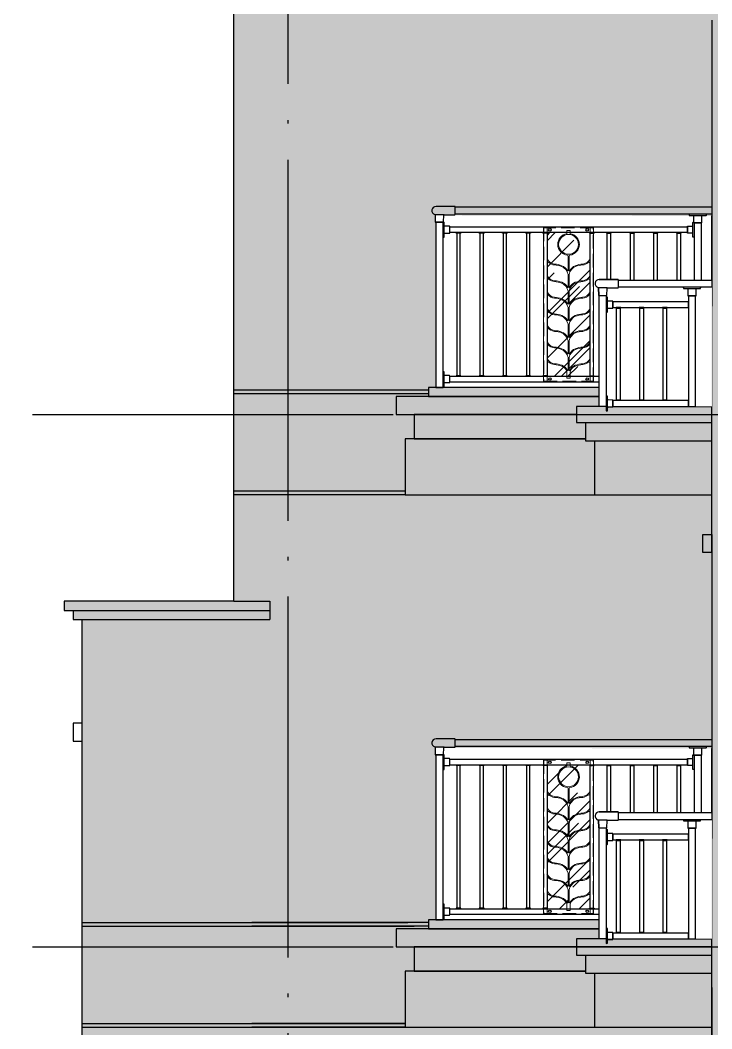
# Model space of a CAD drawing. Extents: x -12446 to 284554, y -295110 to 165007.
# Drawn here: x 126565 to 130399, y -258808 to -253219 of the extents above; entities that cross this region are included whole.
import ezdxf

# ---------------------------------------------------------------- set-up
doc = ezdxf.new("R2010")
doc.units = 0
doc.header["$LTSCALE"] = 1000
doc.linetypes.add('AX-14-E$0$DASH', pattern=[0.35, 0.25, -0.1])
doc.linetypes.add('AX-14-E$0$DOTE', pattern=[2.42, 2, -0.2, 0.02, -0.2])
doc.layers.get('0').update_dxf_attribs({"linetype": 'CONTINUOUS'})
doc.layers.get('Defpoints').update_dxf_attribs({"linetype": 'CONTINUOUS'})
for name, color, linetype in [('A-Anno-Note', 241, 'CONTINUOUS'), ('AX-14-comp-tc$0$AX-T-LMCZ-Z$1$AX-13-E01-E03$0$家具与填充', 251, 'CONTINUOUS'), ('AX-14-comp-tc$0$灰褐色真石漆', 15, 'CONTINUOUS'), ('AX-14-E$0$A-Detl-Patt', 8, 'CONTINUOUS'), ('AX-14-E$0$A-Detl-Thin', 131, 'CONTINUOUS'), ('AX-14-E$0$A-elev-FIXT', 9, 'CONTINUOUS'), ('AX-14-E$0$A-elev-HRAL', 61, 'CONTINUOUS'), ('AX-14-E$0$A-elev-XFINE', 8, 'CONTINUOUS'), ('AX-14-E$0$PUB_HATCH', 8, 'CONTINUOUS'), ('AX-14-E$0$栏杆型材', 82, 'CONTINUOUS'), ('AX-14-E$0$阳台栏杆扶手', 82, 'CONTINUOUS')]:
    doc.layers.add(name, color=color, linetype=linetype)
doc.layers.add('AX-14-E$0$A-Grid', color=222, linetype='AX-14-E$0$DOTE', plot=False)
doc.layers.add('AX-14-E$0$A-Wall-stru', color=4, linetype='CONTINUOUS', lineweight=30)
doc.layers.add('AX-14-E$0$花形线', color=241, linetype='CONTINUOUS', lineweight=15)

# ---------------------------------------------------------------- blocks, each defined once
blk = doc.blocks.new('AX-14-E$0$4080转角立图')
at = {"layer": 'AX-14-E$0$A-elev-FIXT', "linetype": 'Continuous'}
blk.add_line((25.6, 42), (-24.3, 42), dxfattribs=at)
blk.add_lwpolyline([(-25.3, 43, -0.327139), (-24.2, 41.5), (-23.5, 0), (23.5, 0), (24.2, 40.5, -0.409111), (25.7, 42), (85.3, 42, 0.414214), (86.8, 43.5), (86.8, 86.5, 0.414214), (85.3, 88), (-18.8, 88, 0.865157)], format="xyb", close=True, dxfattribs=at)
blk = doc.blocks.new('AX-14-E$0$32固定座立面')
at = {"layer": 'AX-14-E$0$栏杆型材', "color": 6, "linetype": 'Continuous'}
blk.add_line((-7, -22.5), (-7, 22.5), dxfattribs=at)
blk.add_lwpolyline([(-7, -22.5, 0.41166), (-10, -19.5), (-36, -19.3, -0.41166), (-37, -18.3), (-37, 18.3, -0.41166), (-36, 19.3), (-10, 19.5, 0.41166), (-7, 22.5), (-7, 39, -0.41166), (-5, 41), (0, 41.1), (0, -41.1), (-5, -41, -0.41166), (-7, -39)], format="xyb", close=True, dxfattribs=at)
blk = doc.blocks.new('AX-14-E$0$40固定座立图')
at = {"layer": 'AX-14-E$0$A-elev-HRAL', "color": 6, "linetype": 'Continuous'}
blk.add_line((-26.5, -7), (26.5, -7), dxfattribs=at)
blk.add_lwpolyline([(48, -5), (48.1, 0), (-48.1, 0), (-48, -5, 0.41166), (-46, -7), (-26.5, -7, -0.41166), (-23.5, -10), (-23.2, -46, 0.41166), (-22.2, -47), (22.2, -47, 0.41166), (23.2, -46), (23.5, -10, -0.41166), (26.5, -7), (46, -7, 0.41166)], format="xyb", close=True, dxfattribs=at)
blk = doc.blocks.new('*U292')
at = {"layer": 'AX-14-E$0$A-elev-HRAL', "ltscale": 10}
for points in [[(12.5, 258, -0.414214), (13, 257.5), (13, 255.5, -0.414214), (12.5, 255), (-12.5, 255, -0.414214), (-13, 255.5), (-13, 257.5, -0.414214), (-12.5, 258)], [(12.5, -258, 0.414214), (13, -257.5), (13, -255.5, 0.414214), (12.5, -255), (-12.5, -255, 0.414214), (-13, -255.5), (-13, -257.5, 0.414214), (-12.5, -258)]]:
    blk.add_lwpolyline(points, format="xyb", close=True, dxfattribs=at)
blk.add_lwpolyline([(-9.5, -255), (9.5, -255), (9.5, 255), (-9.5, 255)], close=True, dxfattribs=at)
blk = doc.blocks.new('AX-14-E$0$A$C44E360B9')
blk.add_wipeout([(21.5, 25.1), (646.6, 25.1), (646.6, 725.1), (21.5, 725.1)]).dxf.layer = 'AX-14-E$0$A-Detl-Thin'
at = {"layer": 'AX-14-E$0$栏杆型材'}
for points in [[(21.5, 640.1), (61.5, 640.1), (61.5, 25.1), (21.5, 25.1)], [(516.6, 605), (98.5, 605), (98.5, 573), (516.6, 573)], [(516.6, 57.1), (98.5, 57.1), (98.5, 25.1), (516.6, 25.1)]]:
    blk.add_lwpolyline(points, close=True, dxfattribs=at)
at = {"layer": 'AX-14-E$0$栏杆型材', "elevation": 0}
blk.add_lwpolyline([(556.6, 638.1), (516.6, 638.1), (516.6, 25.1), (556.6, 25.1)], close=True, dxfattribs=at)
at = {"layer": 'AX-14-E$0$阳台栏杆扶手'}
blk.add_lwpolyline([(646.6, 685.1), (128.3, 685.1), (128.3, 725.1), (646.6, 725.1)], close=True, dxfattribs=at)
at = {"layer": 'AX-14-E$0$A-elev-HRAL'}
for name, p in [('AX-14-E$0$4080转角立图', (41.5, 640.1)), ('AX-14-E$0$40固定座立图', (536.6, 685.1, 0))]:
    blk.add_blockref(name, p, dxfattribs=at)
at = {"layer": 'AX-14-E$0$A-elev-HRAL', "xscale": -1}
for p in [(61.5, 589), (61.5, 41.1)]:
    blk.add_blockref('AX-14-E$0$32固定座立面', p, dxfattribs=at)
at = {"layer": 'AX-14-E$0$A-elev-HRAL', "color": 0, "linetype": 'ByBlock', "lineweight": -2, "extrusion": (0, 0, -1), "zscale": -1}
for p in [(-128.5, 315.1, 0), (-257.5, 315.1, 0), (-386.5, 315.1, 0)]:
    blk.add_blockref('*U292', p, dxfattribs=at)
blk = doc.blocks.new('AX-14-E$0$螺帽01')
at = {"layer": 'AX-14-E$0$A-elev-XFINE', "linetype": 'Continuous'}
blk.add_lwpolyline([(-12.5, -3), (12.5, -3, 0.414214), (13, -2.5), (13, -0.5, 0.414214), (12.5, 0), (-12.5, 0, 0.414214), (-13, -0.5), (-13, -2.5, 0.414214)], format="xyb", close=True, dxfattribs=at)
blk = doc.blocks.new('AX-14-E$0$麦穗铁花七')
at = {"layer": 'AX-14-E$0$花形线'}
for p, q in [((0, 0), (19, 0)), ((0, -856), (0, 0)), ((19, 0), (19, -170.7)), ((258, 0), (277, 0)), ((258, -170.7), (258, 0)), ((277, 0), (277, -856)), ((148, -18), (129, -18)), ((129, -36), (129, -18)), ((148, -18), (148, -36)), ((136, -159.8), (136, -239.5)), ((141, -159.8), (141, -239.5)), ((19, -201.2), (19, -262.7)), ((258, -262.7), (258, -201.2)), ((136, -331.5), (136, -265.9)), ((141, -265.9), (141, -331.5)), ((19, -293.2), (19, -354.7)), ((258, -354.7), (258, -293.2)), ((19, -373.9), (19, -446.7)), ((136, -423.5), (136, -357.9)), ((141, -357.9), (141, -423.5)), ((258, -446.7), (258, -373.9)), ((19, -465.9), (19, -538.7)), ((136, -515.5), (136, -449.9)), ((141, -449.9), (141, -515.5)), ((258, -538.7), (258, -465.9)), ((19, -557.9), (19, -630.7)), ((136, -607.5), (136, -541.9)), ((141, -541.9), (141, -607.5)), ((258, -630.7), (258, -557.9)), ((19, -649.9), (19, -722.7)), ((136, -699.5), (136, -633.9)), ((141, -633.9), (141, -699.5)), ((258, -722.7), (258, -649.9)), ((136, -791.5), (136, -725.9)), ((136, -791.5), (136, -725.9)), ((141, -725.9), (141, -791.5)), ((19, -753.2), (19, -856)), ((258, -856), (258, -753.2)), ((129, -837), (129, -802)), ((148, -837), (129, -837)), ((148, -837), (148, -802)), ((19, -856), (0, -856)), ((277, -856), (258, -856))]:
    blk.add_line(p, q, dxfattribs=at)
blk.add_circle((138.5, -95.2), 55, dxfattribs=at)
for centre, radius, start, end in [((138.5, -95.2), 60, 99.1102, 263.3742), ((138.5, -95.2), 60, 276.6258, 80.8898), ((131, -159.8), 5, 0, 83.3742), ((146, -159.8), 5, 96.6259, 180), ((29, -170.7), 10, 180, 202.5285), ((25.5, -201.2), 6.5, 48.9817, 180), ((65, -155.8), 49, 202.5283, 264.7738), ((65, -155.8), 53.7, 228.9817, 264.9129), ((55.9, -326.5), 117.3, 67.9628, 87.8994), ((55.9, -326.4), 121.9, 67.8778, 87.8433), ((74.7, -274.6), 62.3, 11.9892, 66.0287), ((74.7, -274.6), 67, 30.6455, 66.0287), ((202.3, -274.6), 62.3, 113.9713, 168.0108), ((202.3, -274.6), 67, 113.9713, 149.3545), ((221.1, -326.4), 121.9, 92.1567, 112.1222), ((221.1, -326.5), 117.3, 92.1006, 112.0372), ((212, -155.8), 49, 275.2262, 337.4717), ((212, -155.8), 53.7, 275.0871, 311.0183), ((251.5, -201.2), 6.5, 360, 131.0183), ((248, -170.7), 10, 337.4718, 360), ((29, -262.7), 10, 180, 202.5285), ((65, -247.8), 49, 202.5283, 264.7738), ((134, -239.5), 2, 210.6455, 360), ((116, -265.9), 20, 360, 11.9893), ((143, -239.5), 2, 180, 329.3545), ((161, -265.9), 20, 168.0107, 180), ((212, -247.8), 49, 275.2262, 337.4717), ((248, -262.7), 10, 337.4718, 360), ((25.5, -293.2), 6.5, 48.9817, 180), ((65, -247.8), 53.7, 228.9817, 264.9129), ((55.9, -418.5), 117.3, 67.9628, 87.8994), ((55.9, -418.4), 121.9, 67.8778, 87.8433), ((74.7, -366.6), 62.3, 11.9892, 66.0287), ((74.7, -366.6), 67, 30.6455, 66.0287), ((134, -331.5), 2, 210.6455, 360), ((143, -331.5), 2, 180, 329.3545), ((202.3, -366.6), 62.3, 113.9713, 168.0108), ((202.3, -366.6), 67, 113.9713, 149.3545), ((221.1, -418.4), 121.9, 92.1567, 112.1222), ((221.1, -418.5), 117.3, 92.1006, 112.0372), ((212, -247.8), 53.7, 275.0871, 311.0183), ((251.5, -293.2), 6.5, 360, 131.0183), ((29, -354.7), 10, 180, 202.5285), ((21, -373.9), 2, 37.8001, 180), ((65, -339.8), 49, 202.5283, 264.7738), ((65, -339.8), 53.7, 217.8001, 264.9129), ((55.9, -510.4), 121.9, 67.8778, 87.8433), ((116, -357.9), 20, 360, 11.9893), ((161, -357.9), 20, 168.0107, 180), ((221.1, -510.4), 121.9, 92.1567, 112.1222), ((212, -339.8), 49, 275.2262, 337.4717), ((212, -339.8), 53.7, 275.0871, 322.1999), ((256, -373.9), 2, 360, 142.1999), ((248, -354.7), 10, 337.4718, 360), ((29, -446.7), 10, 180, 202.5285), ((55.9, -510.5), 117.3, 67.9628, 87.8994), ((74.7, -458.6), 62.3, 11.9892, 66.0287), ((74.7, -458.6), 67, 30.6455, 66.0287), ((134, -423.5), 2, 210.6456, 360), ((116, -449.9), 20, 360, 11.9892), ((143, -423.5), 2, 180, 329.3545), ((161, -449.9), 20, 168.0108, 180), ((202.3, -458.6), 62.3, 113.9713, 168.0108), ((202.3, -458.6), 67, 113.9713, 149.3545), ((221.1, -510.5), 117.3, 92.1006, 112.0372), ((248, -446.7), 10, 337.4718, 360), ((21, -465.9), 2, 37.8001, 180), ((65, -431.8), 49, 202.5283, 264.7738), ((65, -431.8), 53.7, 217.8001, 264.9129), ((55.9, -602.5), 117.3, 67.9628, 87.8994), ((55.9, -602.4), 121.9, 67.8778, 87.8433), ((74.7, -550.6), 62.3, 11.9892, 66.0287), ((74.7, -550.6), 67, 30.6455, 66.0287), ((202.3, -550.6), 62.3, 113.9713, 168.0108), ((202.3, -550.6), 67, 113.9713, 149.3545), ((202.3, -550.6), 67, 113.9713, 149.3545), ((221.1, -602.4), 121.9, 92.1567, 112.1222), ((221.1, -602.5), 117.3, 92.1006, 112.0372), ((212, -431.8), 49, 275.2262, 337.4717), ((212, -431.8), 53.7, 275.0871, 322.1999), ((256, -465.9), 2, 360, 142.1999), ((29, -538.7), 10, 180, 202.5285), ((21, -557.9), 2, 37.8001, 180), ((65, -523.8), 49, 202.5283, 264.7738), ((65, -523.8), 53.7, 217.7394, 264.9129), ((134, -515.5), 2, 210.6455, 360), ((116, -541.9), 20, 360, 11.9893), ((143, -515.5), 2, 180, 329.3544), ((161, -541.9), 20, 168.0108, 180), ((212, -523.8), 49, 275.2262, 337.4717), ((212, -523.8), 53.7, 275.0871, 322.1999), ((256, -557.9), 2, 0, 142.1999), ((248, -538.7), 10, 337.4718, 360), ((55.9, -694.5), 117.3, 67.9628, 87.8994), ((55.9, -694.4), 121.9, 67.8778, 87.8433), ((74.7, -642.6), 62.3, 11.9892, 66.0287), ((74.7, -642.6), 67, 30.6455, 66.0287), ((134, -607.5), 2, 210.6455, 360), ((143, -607.5), 2, 180, 329.3545), ((202.3, -642.6), 62.3, 113.9713, 168.0108), ((202.3, -642.6), 67, 113.9713, 149.3545), ((221.1, -694.4), 121.9, 92.1567, 112.1222), ((221.1, -694.5), 117.3, 92.1006, 112.0372), ((29, -630.7), 10, 180, 202.5285), ((21, -649.9), 2, 37.8001, 180), ((65, -615.8), 49, 202.5283, 264.7738), ((65, -615.8), 49, 202.5283, 264.7738), ((65, -615.8), 53.7, 217.8001, 264.9129), ((65, -615.8), 53.7, 220.6616, 264.9129), ((55.9, -786.5), 117.3, 67.9628, 87.8994), ((55.9, -786.4), 121.9, 67.8778, 87.8433), ((116, -633.9), 20, 360, 11.9892), ((161, -633.9), 20, 168.0107, 180), ((221.1, -786.4), 121.9, 92.1567, 112.1222), ((221.1, -786.5), 117.3, 92.1006, 112.0372), ((212, -615.8), 49, 275.2262, 339.9297), ((212, -615.8), 49, 275.2262, 337.4717), ((212, -615.8), 53.7, 275.0871, 322.1999), ((212, -615.8), 53.7, 275.0871, 319.3384), ((256, -649.9), 2, 360, 142.1999), ((248, -630.7), 10, 337.4718, 360), ((29, -722.7), 10, 180, 202.5284), ((74.7, -734.6), 62.3, 11.9892, 66.0287), ((74.7, -734.6), 67, 33.5141, 66.0287), ((74.7, -734.6), 67, 30.6455, 66.0287), ((134, -699.5), 2, 210.6456, 360), ((116, -725.9), 20, 0.0001, 11.989), ((143, -699.5), 2, 180, 329.3545), ((161, -725.9), 20, 168.0109, 180), ((202.3, -734.6), 62.3, 113.9713, 168.0108), ((202.3, -734.6), 67, 113.9713, 149.3545), ((202.3, -734.6), 67, 113.9713, 146.4859), ((248, -722.7), 10, 337.4717, 360), ((25.5, -753.2), 6.5, 48.9817, 180), ((65, -707.8), 49, 202.5283, 264.7738), ((65, -707.8), 53.7, 228.9817, 264.9129), ((55.9, -878.5), 117.3, 67.9628, 87.8994), ((55.9, -878.4), 121.9, 67.8778, 87.8433), ((74.7, -826.6), 62.3, 35.6545, 66.0287), ((74.7, -826.6), 67, 30.6455, 66.0287), ((202.3, -826.6), 67, 113.9713, 149.3545), ((202.3, -826.6), 62.3, 113.9713, 144.3455), ((221.1, -878.4), 121.9, 92.1567, 112.1222), ((221.1, -878.5), 117.3, 92.1006, 112.0372), ((212, -707.8), 49, 275.2262, 337.4717), ((212, -707.8), 53.7, 275.0871, 311.0183), ((251.5, -753.2), 6.5, 360, 131.0183), ((109, -802), 20, 360, 35.6546), ((134, -791.5), 2, 210.6456, 360), ((134, -791.5), 2, 210.6456, 360), ((143, -791.5), 2, 180, 329.3545), ((168, -802), 20, 144.3455, 180)]:
    blk.add_arc(centre, radius, start, end, dxfattribs=at)
blk = doc.blocks.new('AX-14-E$0$A$C4F897CE1')
at = {"layer": 'AX-14-E$0$PUB_HATCH'}
h = blk.add_hatch(dxfattribs=at)
h.set_pattern_fill('AR-RROOF', color=256, scale=180, angle=45, style=0)
h.set_pattern_definition([(45, (-79347, 52204.32), (193.97353, 517.26275), [3429, -457.2, 1143, -228.6]), (45, (-79212.84, 52500.13), (-376.6319, 53.3427), [685.8, -75.438, 1371.6, -171.45]), (45, (-79403.58, 52422.54), (732.25008, 948.85386), [1828.8, -320.04, 914.4, -228.6])])
h.paths.add_polyline_path([(2815.3, 1773), (2576.3, 1773), (2576.3, 977), (2815.3, 977)])
at = {"layer": 'AX-14-E$0$A-Detl-Thin'}
for p, q in [((840, 2680), (840, 3115)), ((-50, 2630), (1040, 2630)), ((840, 2680), (1040, 2680)), ((1040, 2680), (1040, 2580)), ((0, 1805), (0, 2580)), ((0, 2580), (1040, 2580)), ((3490, 320), (3490, 1865)), ((0, 165), (0, 1805)), ((3490, 0), (3490, 1365)), ((2940, 810), (3490, 810)), ((2790, 720), (3490, 720)), ((2840, 620), (3490, 620)), ((2940, 320), (3490, 320))]:
    blk.add_line(p, q, dxfattribs=at)
for points in [[(3490, 2950), (3490, 1365)], [(840, 2680), (-100, 2680), (-100, 2630), (-50, 2630), (-50, 2580), (0, 2580)], [(0, 2005), (-50, 2005), (-50, 1905), (0, 1905)], [(3490, 915), (1919.8, 915), (1919.8, 865), (3490, 865)], [(3490, 865), (1740, 865), (1740, 765), (3490, 765)], [(3490, 765), (1840, 765), (1840, 630), (2790, 630)], [(2790, 630), (1790, 630), (1790, 320), (3490, 320)]]:
    blk.add_lwpolyline(points, dxfattribs=at)
at = {"layer": 'AX-14-E$0$A-elev-HRAL', "ltscale": 10, "elevation": 0}
for points in [[(2097.6, 1773, -0.414214), (2098.1, 1772.5), (2098.1, 1770.5, -0.414214), (2097.6, 1770), (2072.6, 1770, -0.414214), (2072.1, 1770.5), (2072.1, 1772.5, -0.414214), (2072.6, 1773)], [(2226.6, 1773, -0.414214), (2227.1, 1772.5), (2227.1, 1770.5, -0.414214), (2226.6, 1770), (2201.6, 1770, -0.414214), (2201.1, 1770.5), (2201.1, 1772.5, -0.414214), (2201.6, 1773)], [(2355.6, 1773, -0.414214), (2356.1, 1772.5), (2356.1, 1770.5, -0.414214), (2355.6, 1770), (2330.6, 1770, -0.414214), (2330.1, 1770.5), (2330.1, 1772.5, -0.414214), (2330.6, 1773)], [(2484.6, 1773, -0.414214), (2485.1, 1772.5), (2485.1, 1770.5, -0.414214), (2484.6, 1770), (2459.6, 1770, -0.414214), (2459.1, 1770.5), (2459.1, 1772.5, -0.414214), (2459.6, 1773)], [(2907.1, 1773, 0.414214), (2906.6, 1772.5), (2906.6, 1770.5, 0.414214), (2907.1, 1770), (2932.1, 1770, 0.414214), (2932.6, 1770.5), (2932.6, 1772.5, 0.414214), (2932.1, 1773)], [(3036.1, 1773, 0.414214), (3035.6, 1772.5), (3035.6, 1770.5, 0.414214), (3036.1, 1770), (3061.1, 1770, 0.414214), (3061.6, 1770.5), (3061.6, 1772.5, 0.414214), (3061.1, 1773)], [(3165.1, 1773, 0.414214), (3164.6, 1772.5), (3164.6, 1770.5, 0.414214), (3165.1, 1770), (3190.1, 1770, 0.414214), (3190.6, 1770.5), (3190.6, 1772.5, 0.414214), (3190.1, 1773)], [(3294.1, 1773, 0.414214), (3293.6, 1772.5), (3293.6, 1770.5, 0.414214), (3294.1, 1770), (3319.1, 1770, 0.414214), (3319.6, 1770.5), (3319.6, 1772.5, 0.414214), (3319.1, 1773)], [(2931.2, 1397, -0.414214), (2930.7, 1397.5), (2930.7, 1399.5, -0.414214), (2931.2, 1400), (2956.2, 1400, -0.414214), (2956.7, 1399.5), (2956.7, 1397.5, -0.414214), (2956.2, 1397)], [(3060.2, 1397, -0.414214), (3059.7, 1397.5), (3059.7, 1399.5, -0.414214), (3060.2, 1400), (3085.2, 1400, -0.414214), (3085.7, 1399.5), (3085.7, 1397.5, -0.414214), (3085.2, 1397)], [(3189.2, 1397, -0.414214), (3188.7, 1397.5), (3188.7, 1399.5, -0.414214), (3189.2, 1400), (3214.2, 1400, -0.414214), (3214.7, 1399.5), (3214.7, 1397.5, -0.414214), (3214.2, 1397)], [(3318.2, 1397, -0.414214), (3317.7, 1397.5), (3317.7, 1399.5, -0.414214), (3318.2, 1400), (3343.2, 1400, -0.414214), (3343.7, 1399.5), (3343.7, 1397.5, -0.414214), (3343.2, 1397)], [(2097.6, 977, 0.414214), (2098.1, 977.5), (2098.1, 979.5, 0.414214), (2097.6, 980), (2072.6, 980, 0.414214), (2072.1, 979.5), (2072.1, 977.5, 0.414214), (2072.6, 977)], [(2226.6, 977, 0.414214), (2227.1, 977.5), (2227.1, 979.5, 0.414214), (2226.6, 980), (2201.6, 980, 0.414214), (2201.1, 979.5), (2201.1, 977.5, 0.414214), (2201.6, 977)], [(2355.6, 977, 0.414214), (2356.1, 977.5), (2356.1, 979.5, 0.414214), (2355.6, 980), (2330.6, 980, 0.414214), (2330.1, 979.5), (2330.1, 977.5, 0.414214), (2330.6, 977)], [(2484.6, 977, 0.414214), (2485.1, 977.5), (2485.1, 979.5, 0.414214), (2484.6, 980), (2459.6, 980, 0.414214), (2459.1, 979.5), (2459.1, 977.5, 0.414214), (2459.6, 977)], [(2907.1, 977, -0.414214), (2906.6, 977.5), (2906.6, 979.5, -0.414214), (2907.1, 980), (2932.1, 980, -0.414214), (2932.6, 979.5), (2932.6, 977.5, -0.414214), (2932.1, 977)], [(3036.1, 977, -0.414214), (3035.6, 977.5), (3035.6, 979.5, -0.414214), (3036.1, 980), (3061.1, 980, -0.414214), (3061.6, 979.5), (3061.6, 977.5, -0.414214), (3061.1, 977)], [(3165.1, 977, -0.414214), (3164.6, 977.5), (3164.6, 979.5, -0.414214), (3165.1, 980), (3190.1, 980, -0.414214), (3190.6, 979.5), (3190.6, 977.5, -0.414214), (3190.1, 977)], [(3294.1, 977, -0.414214), (3293.6, 977.5), (3293.6, 979.5, -0.414214), (3294.1, 980), (3319.1, 980, -0.414214), (3319.6, 979.5), (3319.6, 977.5, -0.414214), (3319.1, 977)]]:
    blk.add_lwpolyline(points, format="xyb", close=True, dxfattribs=at)
for points in [[(2075.6, 980), (2094.6, 980), (2094.6, 1770), (2075.6, 1770)], [(2204.6, 980), (2223.6, 980), (2223.6, 1770), (2204.6, 1770)], [(2333.6, 980), (2352.6, 980), (2352.6, 1770), (2333.6, 1770)], [(2462.6, 980), (2481.6, 980), (2481.6, 1770), (2462.6, 1770)], [(2929.1, 980), (2910.1, 980), (2910.1, 1770), (2929.1, 1770)], [(3058.1, 980), (3039.1, 980), (3039.1, 1770), (3058.1, 1770)], [(3187.1, 980), (3168.1, 980), (3168.1, 1770), (3187.1, 1770)], [(3316.1, 980), (3297.1, 980), (3297.1, 1770), (3316.1, 1770)]]:
    blk.add_lwpolyline(points, close=True, dxfattribs=at)
at = {"layer": 'AX-14-E$0$A-Wall-stru'}
for points in [[(2940, 810), (2740, 810), (2740, 720), (2790, 720), (2790, 620), (2840, 620), (2840, 320), (2940, 320)], [(3490, 540), (3490, 100), (3440, 100), (3440, 0), (3490, 0)]]:
    blk.add_lwpolyline(points, dxfattribs=at)
at = {"layer": 'AX-14-E$0$栏杆型材', "color": 6, "linetype": 'Continuous'}
blk.add_line((3409, 1365, 0), (3409, 1403.5, 0), dxfattribs=at)
at = {"layer": 'AX-14-E$0$栏杆型材', "elevation": 0}
for points in [[(1959.8, 915), (1999.8, 915), (1999.8, 1830), (1959.8, 1830)], [(2036.8, 1805), (3354.8, 1805), (3354.8, 1773), (2036.8, 1773)], [(3431.8, 1828), (3391.8, 1828), (3391.8, 915), (3431.8, 915)], [(2036.8, 977), (3354.8, 977), (3354.8, 945), (2036.8, 945)]]:
    blk.add_lwpolyline(points, close=True, dxfattribs=at)
at = {"layer": 'AX-14-E$0$栏杆型材', "color": 6, "linetype": 'Continuous', "elevation": 0}
blk.add_lwpolyline([(3379, 1365), (3379, 1399.3, -0.41166), (3380, 1400.3), (3406, 1400.5, 0.41166), (3409, 1403.5), (3409, 1420, -0.41166), (3411, 1422), (3416, 1422.1), (3416, 1365)], format="xyb", dxfattribs=at)
at = {"layer": 'AX-14-E$0$栏杆型材'}
blk.add_lwpolyline([(2000, 865), (1960, 865)], dxfattribs=at)
at = {"layer": 'AX-14-E$0$栏杆型材', "elevation": 0}
for points in [[(2562.5, 865), (2522.5, 865)], [(3409.5, 865), (3449.5, 865)]]:
    blk.add_lwpolyline(points, dxfattribs=at)
at = {"layer": 'AX-14-E$0$栏杆型材'}
for centre in [(2592.3, 1788, 0), (2799.3, 1788, 0), (2592.3, 962, 0), (2799.3, 962, 0)]:
    blk.add_circle(centre, 7, dxfattribs=at)
at = {"layer": 'AX-14-E$0$阳台栏杆扶手', "elevation": 0}
blk.add_lwpolyline([(2066.6, 1915), (3490, 1915), (3490, 1875), (2066.6, 1875)], close=True, dxfattribs=at)
at = {"layer": 'Defpoints', "linetype": 'AX-14-E$0$DASH', "ltscale": 0.3, "elevation": 0}
blk.add_lwpolyline([(2834.3, 1800), (2557.3, 1800), (2557.3, 950), (2834.3, 950)], close=True, dxfattribs=at)
at = {"layer": 'Defpoints', "elevation": 0}
blk.add_lwpolyline([(2815.3, 1773), (2576.3, 1773), (2576.3, 977), (2815.3, 977)], close=True, dxfattribs=at)
for name, p in [('AX-14-E$0$4080转角立图', (1979.8, 1830, 0)), ('AX-14-E$0$40固定座立图', (3411.8, 1875)), ('AX-14-E$0$32固定座立面', (3391.8, 1789)), ('AX-14-E$0$螺帽01', (2824.8, 1773, 0)), ('AX-14-E$0$32固定座立面', (3391.8, 961))]:
    blk.add_blockref(name, p)
at = {"xscale": -1}
for name, p in [('AX-14-E$0$32固定座立面', (1999.8, 1789, 0)), ('AX-14-E$0$麦穗铁花七', (2834.3, 1803, 0)), ('AX-14-E$0$螺帽01', (2566.8, 1773, 0)), ('AX-14-E$0$32固定座立面', (1999.8, 961, 0))]:
    blk.add_blockref(name, p, dxfattribs=at)
at = {"rotation": 180}
blk.add_blockref('AX-14-E$0$螺帽01', (2566.8, 977, 0), dxfattribs=at)
at = {"xscale": -1, "rotation": 180}
blk.add_blockref('AX-14-E$0$螺帽01', (2824.8, 977, 0), dxfattribs=at)
at = {"layer": 'AX-14-E$0$A-Detl-Thin'}
blk.add_blockref('AX-14-E$0$A$C44E360B9', (2843.4, 784.9), dxfattribs=at)
blk = doc.blocks.new('AX-14-E$0$dzfrherhrahewtj')
at = {"layer": 'AX-14-E$0$PUB_HATCH'}
h = blk.add_hatch(dxfattribs=at)
h.set_pattern_fill('AR-RROOF', color=256, scale=180, angle=45, style=0)
h.set_pattern_definition([(45, (42992.23, -206915.1), (193.97353, 517.26275), [3429, -457.2, 1143, -228.6]), (45, (43126.4, -206619.28), (-376.6319, 53.3427), [685.8, -75.438, 1371.6, -171.45]), (45, (42935.65, -206696.87), (732.25008, 948.85386), [1828.8, -320.04, 914.4, -228.6])])
h.paths.add_polyline_path([(125154.6, -257346.4), (124915.6, -257346.4), (124915.6, -258142.4), (125154.6, -258142.4)])
at = {"layer": 'AX-14-E$0$A-elev-HRAL', "ltscale": 10, "elevation": 0}
for points in [[(124436.8, -257346.4, -0.414214), (124437.3, -257346.9), (124437.3, -257348.9, -0.414214), (124436.8, -257349.4), (124411.8, -257349.4, -0.414214), (124411.3, -257348.9), (124411.3, -257346.9, -0.414214), (124411.8, -257346.4)], [(124565.8, -257346.4, -0.414214), (124566.3, -257346.9), (124566.3, -257348.9, -0.414214), (124565.8, -257349.4), (124540.8, -257349.4, -0.414214), (124540.3, -257348.9), (124540.3, -257346.9, -0.414214), (124540.8, -257346.4)], [(124694.8, -257346.4, -0.414214), (124695.3, -257346.9), (124695.3, -257348.9, -0.414214), (124694.8, -257349.4), (124669.8, -257349.4, -0.414214), (124669.3, -257348.9), (124669.3, -257346.9, -0.414214), (124669.8, -257346.4)], [(124823.8, -257346.4, -0.414214), (124824.3, -257346.9), (124824.3, -257348.9, -0.414214), (124823.8, -257349.4), (124798.8, -257349.4, -0.414214), (124798.3, -257348.9), (124798.3, -257346.9, -0.414214), (124798.8, -257346.4)], [(125246.3, -257346.4, 0.414214), (125245.8, -257346.9), (125245.8, -257348.9, 0.414214), (125246.3, -257349.4), (125271.3, -257349.4, 0.414214), (125271.8, -257348.9), (125271.8, -257346.9, 0.414214), (125271.3, -257346.4)], [(125375.3, -257346.4, 0.414214), (125374.8, -257346.9), (125374.8, -257348.9, 0.414214), (125375.3, -257349.4), (125400.3, -257349.4, 0.414214), (125400.8, -257348.9), (125400.8, -257346.9, 0.414214), (125400.3, -257346.4)], [(125504.3, -257346.4, 0.414214), (125503.8, -257346.9), (125503.8, -257348.9, 0.414214), (125504.3, -257349.4), (125529.3, -257349.4, 0.414214), (125529.8, -257348.9), (125529.8, -257346.9, 0.414214), (125529.3, -257346.4)], [(125633.3, -257346.4, 0.414214), (125632.8, -257346.9), (125632.8, -257348.9, 0.414214), (125633.3, -257349.4), (125658.3, -257349.4, 0.414214), (125658.8, -257348.9), (125658.8, -257346.9, 0.414214), (125658.3, -257346.4)], [(124436.8, -258142.4, 0.414214), (124437.3, -258141.9), (124437.3, -258139.9, 0.414214), (124436.8, -258139.4), (124411.8, -258139.4, 0.414214), (124411.3, -258139.9), (124411.3, -258141.9, 0.414214), (124411.8, -258142.4)], [(124565.8, -258142.4, 0.414214), (124566.3, -258141.9), (124566.3, -258139.9, 0.414214), (124565.8, -258139.4), (124540.8, -258139.4, 0.414214), (124540.3, -258139.9), (124540.3, -258141.9, 0.414214), (124540.8, -258142.4)], [(124694.8, -258142.4, 0.414214), (124695.3, -258141.9), (124695.3, -258139.9, 0.414214), (124694.8, -258139.4), (124669.8, -258139.4, 0.414214), (124669.3, -258139.9), (124669.3, -258141.9, 0.414214), (124669.8, -258142.4)], [(124823.8, -258142.4, 0.414214), (124824.3, -258141.9), (124824.3, -258139.9, 0.414214), (124823.8, -258139.4), (124798.8, -258139.4, 0.414214), (124798.3, -258139.9), (124798.3, -258141.9, 0.414214), (124798.8, -258142.4)], [(125246.3, -258142.4, -0.414214), (125245.8, -258141.9), (125245.8, -258139.9, -0.414214), (125246.3, -258139.4), (125271.3, -258139.4, -0.414214), (125271.8, -258139.9), (125271.8, -258141.9, -0.414214), (125271.3, -258142.4)], [(125375.3, -258142.4, -0.414214), (125374.8, -258141.9), (125374.8, -258139.9, -0.414214), (125375.3, -258139.4), (125400.3, -258139.4, -0.414214), (125400.8, -258139.9), (125400.8, -258141.9, -0.414214), (125400.3, -258142.4)], [(125504.3, -258142.4, -0.414214), (125503.8, -258141.9), (125503.8, -258139.9, -0.414214), (125504.3, -258139.4), (125529.3, -258139.4, -0.414214), (125529.8, -258139.9), (125529.8, -258141.9, -0.414214), (125529.3, -258142.4)], [(125633.3, -258142.4, -0.414214), (125632.8, -258141.9), (125632.8, -258139.9, -0.414214), (125633.3, -258139.4), (125658.3, -258139.4, -0.414214), (125658.8, -258139.9), (125658.8, -258141.9, -0.414214), (125658.3, -258142.4)]]:
    blk.add_lwpolyline(points, format="xyb", close=True, dxfattribs=at)
for points in [[(124414.8, -258139.4), (124433.8, -258139.4), (124433.8, -257349.4), (124414.8, -257349.4)], [(124543.8, -258139.4), (124562.8, -258139.4), (124562.8, -257349.4), (124543.8, -257349.4)], [(124672.8, -258139.4), (124691.8, -258139.4), (124691.8, -257349.4), (124672.8, -257349.4)], [(124801.8, -258139.4), (124820.8, -258139.4), (124820.8, -257349.4), (124801.8, -257349.4)], [(125268.3, -258139.4), (125249.3, -258139.4), (125249.3, -257349.4), (125268.3, -257349.4)], [(125397.3, -258139.4), (125378.3, -258139.4), (125378.3, -257349.4), (125397.3, -257349.4)], [(125526.3, -258139.4), (125507.3, -258139.4), (125507.3, -257349.4), (125526.3, -257349.4)], [(125655.3, -258139.4), (125636.3, -258139.4), (125636.3, -257349.4), (125655.3, -257349.4)]]:
    blk.add_lwpolyline(points, close=True, dxfattribs=at)
at = {"layer": 'AX-14-E$0$栏杆型材', "elevation": 0}
for points in [[(124299.1, -258204.4), (124339.1, -258204.4), (124339.1, -257289.4), (124299.1, -257289.4)], [(125771.1, -257291.4), (125731.1, -257291.4), (125731.1, -258204.4), (125771.1, -258204.4)], [(124376.1, -257314.4), (125694.1, -257314.4), (125694.1, -257346.4), (124376.1, -257346.4)], [(124376.1, -258142.4), (125694.1, -258142.4), (125694.1, -258174.4), (124376.1, -258174.4)]]:
    blk.add_lwpolyline(points, close=True, dxfattribs=at)
at = {"layer": 'AX-14-E$0$栏杆型材'}
for centre in [(124931.6, -257331.4, 0), (125138.6, -257331.4, 0), (124931.6, -258157.4, 0), (125138.6, -258157.4, 0)]:
    blk.add_circle(centre, 7, dxfattribs=at)
at = {"layer": 'AX-14-E$0$阳台栏杆扶手', "elevation": 0}
blk.add_lwpolyline([(124405.8, -257204.4), (125829.2, -257204.4), (125829.2, -257244.4), (124405.8, -257244.4)], close=True, dxfattribs=at)
at = {"layer": 'Defpoints', "linetype": 'AX-14-E$0$DASH', "ltscale": 0.3, "elevation": 0}
blk.add_lwpolyline([(125173.6, -257319.4), (124896.6, -257319.4), (124896.6, -258169.4), (125173.6, -258169.4)], close=True, dxfattribs=at)
at = {"layer": 'Defpoints', "elevation": 0}
blk.add_lwpolyline([(125154.6, -257346.4), (124915.6, -257346.4), (124915.6, -258142.4), (125154.6, -258142.4)], close=True, dxfattribs=at)
for name, p in [('AX-14-E$0$4080转角立图', (124319.1, -257289.4, 0)), ('AX-14-E$0$40固定座立图', (125751.1, -257244.4)), ('AX-14-E$0$32固定座立面', (125731.1, -257330.4)), ('AX-14-E$0$螺帽01', (125164.1, -257346.4, 0)), ('AX-14-E$0$32固定座立面', (125731.1, -258158.4))]:
    blk.add_blockref(name, p)
at = {"xscale": -1}
for name, p in [('AX-14-E$0$32固定座立面', (124339.1, -257330.4, 0)), ('AX-14-E$0$螺帽01', (124906.1, -257346.4, 0)), ('AX-14-E$0$麦穗铁花七', (125173.6, -257316.4, 0)), ('AX-14-E$0$32固定座立面', (124339.1, -258158.4, 0))]:
    blk.add_blockref(name, p, dxfattribs=at)
at = {"rotation": 180}
blk.add_blockref('AX-14-E$0$螺帽01', (124906.1, -258142.4, 0), dxfattribs=at)
at = {"xscale": -1, "rotation": 180}
blk.add_blockref('AX-14-E$0$螺帽01', (125164.1, -258142.4, 0), dxfattribs=at)
blk = doc.blocks.new('AX-14-E$0$KAICHANGYANGTAI3')
at = {"layer": 'AX-14-E$0$A-Detl-Thin'}
blk.add_line((201997, 144634, 0), (201997, 146179, 0), dxfattribs=at)
at = {"layer": 'AX-14-E$0$A-Detl-Thin', "elevation": 0}
for points in [[(201997, 145229), (200426.8, 145229), (200426.8, 145179), (201997, 145179)], [(201997, 145179), (200247, 145179), (200247, 145079), (201247, 145079)], [(201247, 145079), (200347, 145079), (200347, 144944), (201297, 144944)], [(201297, 144944), (200297, 144944), (200297, 144634), (201997, 144634)]]:
    blk.add_lwpolyline(points, dxfattribs=at)
blk.add_blockref('AX-14-E$0$dzfrherhrahewtj', (76167.8, 403433.4, 0))
blk = doc.blocks.new('AX-14-E$0$H4D56HD56H461321')
at = {"layer": 'AX-14-E$0$A-Detl-Thin'}
for p, q in [((840, 165), (840, 3115)), ((3490, 0), (3490, 1365)), ((2940, 810), (3490, 810)), ((2790, 720), (3490, 720)), ((2840, 620), (3490, 620))]:
    blk.add_line(p, q, dxfattribs=at)
blk.add_lwpolyline([(3490, 2950), (3490, 1365)], dxfattribs=at)
blk.add_lwpolyline([(3440, 100), (3490, 100), (3490, 0), (3440, 0)], close=True, dxfattribs=at)
at = {"layer": 'AX-14-E$0$A-elev-HRAL', "ltscale": 10, "elevation": 0}
for points in [[(2931.2, 1397, -0.414214), (2930.7, 1397.5), (2930.7, 1399.5, -0.414214), (2931.2, 1400), (2956.2, 1400, -0.414214), (2956.7, 1399.5), (2956.7, 1397.5, -0.414214), (2956.2, 1397)], [(3060.2, 1397, -0.414214), (3059.7, 1397.5), (3059.7, 1399.5, -0.414214), (3060.2, 1400), (3085.2, 1400, -0.414214), (3085.7, 1399.5), (3085.7, 1397.5, -0.414214), (3085.2, 1397)], [(3189.2, 1397, -0.414214), (3188.7, 1397.5), (3188.7, 1399.5, -0.414214), (3189.2, 1400), (3214.2, 1400, -0.414214), (3214.7, 1399.5), (3214.7, 1397.5, -0.414214), (3214.2, 1397)], [(3318.2, 1397, -0.414214), (3317.7, 1397.5), (3317.7, 1399.5, -0.414214), (3318.2, 1400), (3343.2, 1400, -0.414214), (3343.7, 1399.5), (3343.7, 1397.5, -0.414214), (3343.2, 1397)]]:
    blk.add_lwpolyline(points, format="xyb", close=True, dxfattribs=at)
at = {"layer": 'AX-14-E$0$A-Wall-stru'}
blk.add_lwpolyline([(2940, 810), (2740, 810), (2740, 720), (2790, 720), (2790, 620), (2840, 620), (2840, 320), (3490, 320)], dxfattribs=at)
at = {"layer": 'AX-14-E$0$栏杆型材', "color": 6, "linetype": 'Continuous'}
blk.add_line((3409, 1365, 0), (3409, 1403.5, 0), dxfattribs=at)
at = {"layer": 'AX-14-E$0$栏杆型材', "color": 6, "linetype": 'Continuous', "elevation": 0}
blk.add_lwpolyline([(3379, 1365), (3379, 1399.3, -0.41166), (3380, 1400.3), (3406, 1400.5, 0.41166), (3409, 1403.5), (3409, 1420, -0.41166), (3411, 1422), (3416, 1422.1), (3416, 1365)], format="xyb", dxfattribs=at)
at = {"layer": 'AX-14-E$0$A-Detl-Thin'}
blk.add_blockref('AX-14-E$0$KAICHANGYANGTAI3', (-198507, -144314, 0), dxfattribs=at)
blk.add_blockref('AX-14-E$0$A$C44E360B9', (2843.4, 784.9), dxfattribs=at)
blk = doc.blocks.new('AX-14-E$0$weyhweaqwtyewhewg')
at = {"layer": 'AX-14-E$0$A-Detl-Patt'}
for p, q in [((218077.6, 153584.7), (216997.8, 153584.7)), ((218077.6, 153564.7), (216997.8, 153564.7)), ((217947.8, 153024.7), (216997.8, 153024.7)), ((217947.8, 153004.7), (216997.8, 153004.7)), ((216157.8, 150634.7), (217962.8, 150634.7)), ((218077.6, 150634.7), (217097.8, 150634.7)), ((216157.8, 150614.7), (217997.8, 150614.7)), ((218077.6, 150614.7), (217097.8, 150614.7)), ((216157.8, 150074.7), (217947.8, 150074.7)), ((217947.8, 150074.7), (217097.8, 150074.7)), ((216157.8, 150054.7), (217997.8, 150054.7)), ((217947.8, 150054.7), (217097.8, 150054.7))]:
    blk.add_line(p, q, dxfattribs=at)
blk = doc.blocks.new('AX-14-comp-tc')
at = {"layer": 'AX-14-comp-tc$0$AX-T-LMCZ-Z$1$AX-13-E01-E03$0$家具与填充'}
h = blk.add_hatch(dxfattribs=at)
h.set_pattern_fill('AR-SAND', color=256, scale=24)
h.set_pattern_definition([(37.5, (-0.0001, 0), (-1.9200376, 58.7295885), [0, -46.3296, 0, -51.816, 0, -49.53]), (7.5, (-0.0001, 0), (53.942794, 86.019012), [0, -24.9936, 0, -41.7576, 0, -16.002]), (327.5, (-37.49, 0), (94.919084, 0.172462), [0, -15.24, 0, -54.864, 0, -71.628]), (317.5, (-37.49, 0), (91.626774, 26.751519), [0, -7.62, 0, -35.9664, 0, -41.148])])
h.paths.add_polyline_path([(127246, -252541.9), (128596, -252541.9), (128596, -252876.9), (128675.9, -252876.9), (128675.9, -252826.9), (129621, -252826.9), (129621, -252931.9), (129496, -252931.9), (129496, -253021.9), (129546, -253021.9), (129546, -253121.9), (129596, -253121.9), (129596, -253421.9), (130246, -253421.9), (130246, -254826.9), (128717.3, -254823.9), (128716, -255491.9), (128246, -255491.9), (128246, -255591.9), (128296, -255591.9), (128296, -255691.9), (128346, -255691.9), (128496, -256156.9), (128546, -256156.9), (128546, -256426.9), (128496, -256426.9), (128496, -256526.9), (129516, -256526.9), (129516, -256591.9), (129496, -256591.9), (129496, -256691.9), (130246, -256691.9), (130246, -257776.9), (128717.3, -257773.9), (128716, -258726.9), (129621, -258726.9), (129621, -258831.9), (129496, -258831.9), (129496, -258921.9), (129546, -258921.9), (129546, -259021.9), (129596, -259021.9), (129596, -259321.9), (130246, -259321.9), (130246, -260726.9), (128717.3, -260723.9), (128717.3, -261676.9), (129621, -261676.9), (129621, -261781.9), (129496, -261781.9), (129496, -261871.9), (129546, -261871.9), (129546, -261971.9), (129596, -261971.9), (129596, -262271.9), (130246, -262271.9), (130246, -263676.9), (128717.3, -263673.9), (128717.3, -264626.9), (129621, -264626.9), (129621, -264731.9), (129496, -264731.9), (129496, -264821.9), (129546, -264821.9), (129546, -264921.9), (129596, -264921.9), (129596, -265221.9), (130246, -265221.9), (130246, -267541.9), (128697.3, -267541.9), (128696, -268241.9), (127696, -268241.9), (127696, -266541.9), (126996, -266541.9), (126996, -268241.9), (126756, -268241.9), (126756, -266336.9), (125756, -266336.9), (125756, -266236.9), (126756, -266236.9), (126756, -262961.9), (126706, -262961.9), (126706, -262911.9), (126656, -262911.9), (126656, -262861.9), (127596, -262861.9), (127596, -256446.9), (127521, -256446.9), (127521, -256206.9), (127471, -256206.9), (127471, -256156.9), (127421, -256156.9), (127421, -256066.9), (127596, -256066.9), (127596, -254591.9), (127570.9, -254591.9), (127570.9, -254441.9), (127520.9, -254441.9), (127520.9, -254071.9), (127508.2, -253988.1), (127470.9, -253911.9), (127470.9, -253741.9), (127420.9, -253741.9), (127420.9, -253651.9), (127545.9, -253651.9), (127545.9, -253451.9), (127415.9, -253451.9), (127415.9, -253371.9), (127475.9, -253371.9), (127455.9, -253151.9), (127435.9, -253071.9), (127435.9, -253031.9), (127385.9, -253031.9), (127308.8, -252711.9), (127295.9, -252711.9), (127295.9, -252631.9), (127246, -252631.9)])
h = blk.add_hatch(dxfattribs=at)
h.set_pattern_fill('AR-SAND', color=256, scale=24)
h.set_pattern_definition([(37.5, (-89401.746, -415276.595), (-1.9200376, 58.7295885), [0, -46.3296, 0, -51.816, 0, -49.53]), (7.5, (-89401.746, -415276.595), (53.942794, 86.019012), [0, -24.9936, 0, -41.7576, 0, -16.002]), (327.5, (-89439.236, -415276.595), (94.919084, 0.172462), [0, -15.24, 0, -54.864, 0, -71.628]), (317.5, (-89439.24, -415276.595), (91.626774, 26.751519), [0, -7.62, 0, -35.9664, 0, -41.148])])
h.paths.add_polyline_path([(130246, -256691.9), (142746, -256691.9), (142746, -268241.9), (130246, -268241.9)])
h.paths.add_polyline_path([(133746, -261081.9), (133126, -261081.9), (133126, -261781.9), (133746, -261781.9)], flags=16)
h.paths.add_polyline_path([(133746, -258131.9), (133126, -258131.9), (133126, -258831.9), (133746, -258831.9)], flags=16)
h.paths.add_polyline_path([(133746, -264031.9), (133126, -264031.9), (133126, -264731.9), (133746, -264731.9)], flags=16)
h.paths.add_polyline_path([(133746, -268241.9), (133096, -268241.9), (133096, -267931.9), (133746, -267931.9)], flags=17)
h.paths.add_polyline_path([(137696, -256691.9), (138346, -256691.9), (138346, -257976.9), (137696, -257976.9)], flags=16)
h.paths.add_polyline_path([(137696, -260926.9), (138346, -260926.9), (138346, -262591.9), (137696, -262591.9)], flags=16)
h.paths.add_polyline_path([(137696, -257976.9), (138346, -257976.9), (138346, -259640.9), (137696, -259640.9)], flags=16)
h.paths.add_polyline_path([(137696, -259640.9), (138346, -259640.9), (138346, -260926.9), (137696, -260926.9)], flags=16)
h.paths.add_polyline_path([(137696, -263876.9), (138346, -263876.9), (138346, -265541.9), (137696, -265541.9)], flags=16)
h.paths.add_polyline_path([(137696, -262591.9), (138346, -262591.9), (138346, -263876.9), (137696, -263876.9)], flags=16)
h.paths.add_polyline_path([(137696, -265541.9), (138346, -265541.9), (138346, -267776.9), (137696, -267776.9)], flags=16)
h.paths.add_polyline_path([(137696, -267776.9), (138346, -267776.9), (138346, -268241.9), (137696, -268241.9)], flags=16)
h.paths.add_polyline_path([(138846, -268076.9), (141546, -268076.9)], flags=16)
edge = h.paths.add_edge_path(flags=16)
edge.add_line((133746, -261781.9), (132996, -261781.9))
edge.add_line((132996, -261781.9), (132996, -261871.9))
edge.add_line((132996, -261871.9), (133046, -261871.9))
edge.add_line((133046, -261871.9), (133046, -261971.9))
edge.add_line((133046, -261971.9), (133096, -261971.9))
edge.add_line((133096, -261971.9), (133096, -262271.9))
edge.add_line((133096, -262271.9), (133746, -262271.9))
edge.add_line((133746, -262271.9), (133746, -261781.9))
edge.add_line((133746, -258831.9), (132996, -258831.9))
edge.add_line((132996, -258831.9), (132996, -258921.9))
edge.add_line((132996, -258921.9), (133046, -258921.9))
edge.add_line((133046, -258921.9), (133046, -259021.9))
edge.add_line((133046, -259021.9), (133096, -259021.9))
edge.add_line((133096, -259021.9), (133096, -259321.9))
edge.add_line((133096, -259321.9), (133746, -259321.9))
edge.add_line((133746, -259321.9), (133746, -258831.9))
edge.add_line((133746, -264731.9), (132996, -264731.9))
edge.add_line((132996, -264731.9), (132996, -264821.9))
edge.add_line((132996, -264821.9), (133046, -264821.9))
edge.add_line((133046, -264821.9), (133046, -264921.9))
edge.add_line((133046, -264921.9), (133096, -264921.9))
edge.add_line((133096, -264921.9), (133096, -265221.9))
edge.add_line((133096, -265221.9), (133746, -265221.9))
edge.add_line((133746, -265221.9), (133746, -264731.9))
h.paths.add_polyline_path([(139746, -268076.9), (141746, -268076.9), (141746, -266876.9), (139746, -266876.9)], flags=16)
h.paths.add_polyline_path([(142746, -266776.9), (142746, -266776.9), (142746, -266676.9), (142746, -266676.9)])
at = {"layer": 'AX-14-comp-tc$0$灰褐色真石漆'}
h = blk.add_hatch(dxfattribs=at)
h.set_pattern_fill('离散材料', color=256, scale=50)
h.set_pattern_definition([(0, (-92885.75, -414951.85), (132, 228), [12, -201, 9, -87, 18, -213]), (10, (-92942.75, -414828.85), (80.67614, 285.34428), [21, -51, 27, -159, 15, -198]), (20, (-92972.75, -414924.85), (133.47095, 220.97625), [24, -165, 21, -123, 15, -96]), (30, (-92885.75, -414942.85), (-21.96926, 254.05187), [15, -99, 12, -147, 9, -195]), (40, (-92969.75, -414876.85), (33.83592, 216.370355), [12, -132, 9, -84, 24, -153]), (50, (-92924.75, -414984.85), (-80.24786, 235.7335), [6, -111, 15, -183, 18, -93]), (60, (-92915.75, -414963.85), (-99.47303, 223.70766), [15, -123, 6, -144, 12, -111]), (70, (-92948.75, -414999.85), (-109.89227, 215.58685), [9, -57, 18, -96, 12, -132]), (80, (-92933.75, -414822.85), (-208.56534, 164.71945), [21, -132, 9, -156, 18, -147]), (90, (-92915.75, -414951.85), (-264, 111), [18, -93, 12, -183, 6, -186]), (100, (-92963.75, -414858.85), (-247.97146, 145.14529), [21, -117, 18, -96, 21, -219]), (110, (-92984.75, -415029.85), (-240.44034, 81.69114), [24, -78, 12, -159, 18, -174]), (120, (-93065.75, -414993.85), (-286.64994, 28.49227), [15, -201, 18, -93, 21, -123]), (130, (-92999.75, -415059.85), (-279.10777, 71.26608), [9, -66, 12, -129, 24, -168]), (140, (-93089.75, -414819.85), (-220.59685, -34.20569), [18, -108, 21, -93, 12, -126]), (150, (-92840.75, -415077.85), (-204.82497, -120.76726), [12, -84, 24, -186, 21, -171]), (160, (-93038.75, -414909.85), (-237.90107, -162.42869), [18, -126, 15, -114, 12, -183]), (170, (-93020.75, -414981.85), (-215.64405, -169.12317), [27, -99, 18, -135, 24, -132])])
edge = h.paths.add_edge_path()
edge.add_line((130246, -258834.4), (129496, -258834.4))
edge.add_line((129496, -258834.4), (129496, -258924.4))
edge.add_line((129496, -258924.4), (129546, -258924.4))
edge.add_line((129546, -258924.4), (129546, -259024.4))
edge.add_line((129546, -259024.4), (129596, -259024.4))
edge.add_line((129596, -259024.4), (129596, -259324.4))
edge.add_line((129596, -259324.4), (130246, -259324.4))
edge.add_line((130246, -259324.4), (130246, -258834.4))
edge.add_line((130246, -261784.4), (129496, -261784.4))
edge.add_line((129496, -261784.4), (129496, -261874.4))
edge.add_line((129496, -261874.4), (129546, -261874.4))
edge.add_line((129546, -261874.4), (129546, -261974.4))
edge.add_line((129546, -261974.4), (129596, -261974.4))
edge.add_line((129596, -261974.4), (129596, -262274.4))
edge.add_line((129596, -262274.4), (130246, -262274.4))
edge.add_line((130246, -262274.4), (130246, -261784.4))
edge.add_line((130246, -264734.4), (129496, -264734.4))
edge.add_line((129496, -264734.4), (129496, -264824.4))
edge.add_line((129496, -264824.4), (129546, -264824.4))
edge.add_line((129546, -264824.4), (129546, -264924.4))
edge.add_line((129546, -264924.4), (129596, -264924.4))
edge.add_line((129596, -264924.4), (129596, -265224.4))
edge.add_line((129596, -265224.4), (130246, -265224.4))
edge.add_line((130246, -265224.4), (130246, -264734.4))
blk = doc.blocks.new('AX-14-E')
at = {"layer": 'AX-14-E$0$A-Grid'}
blk.add_line((124213, -255404.4), (148928.7, -255404.4), dxfattribs=at)
at = {"layer": 'AX-14-E$0$A-Detl-Thin'}
blk.add_blockref('AX-14-E$0$A$C4F897CE1', (126908.9, -259119.4), dxfattribs=at)
at = {"layer": 'AX-14-E$0$A-Grid'}
for p, q in [((128048.9, -198332.8), (128048.9, -263855.6)), ((124213, -258354.4), (148928.7, -258354.4))]:
    blk.add_line(p, q, dxfattribs=at)
at = {"layer": 'AX-14-E$0$A-Detl-Thin'}
blk.add_blockref('AX-14-E$0$H4D56HD56H461321', (126908.9, -256169.4), dxfattribs=at)
blk.add_blockref('AX-14-comp-tc', (152.8, 6422.5), dxfattribs=at)
at = {"layer": 'AX-14-E$0$A-Detl-Thin', "color": 6}
blk.add_blockref('AX-14-E$0$weyhweaqwtyewhewg', (-89248.9, -408854.1), dxfattribs=at)

msp = doc.modelspace()

# ---------------------------------------------------------------- block references
at = {"layer": 'A-Anno-Note'}
msp.add_blockref('AX-14-E', (0, 0), dxfattribs=at)

doc.saveas('drawing.dxf')
